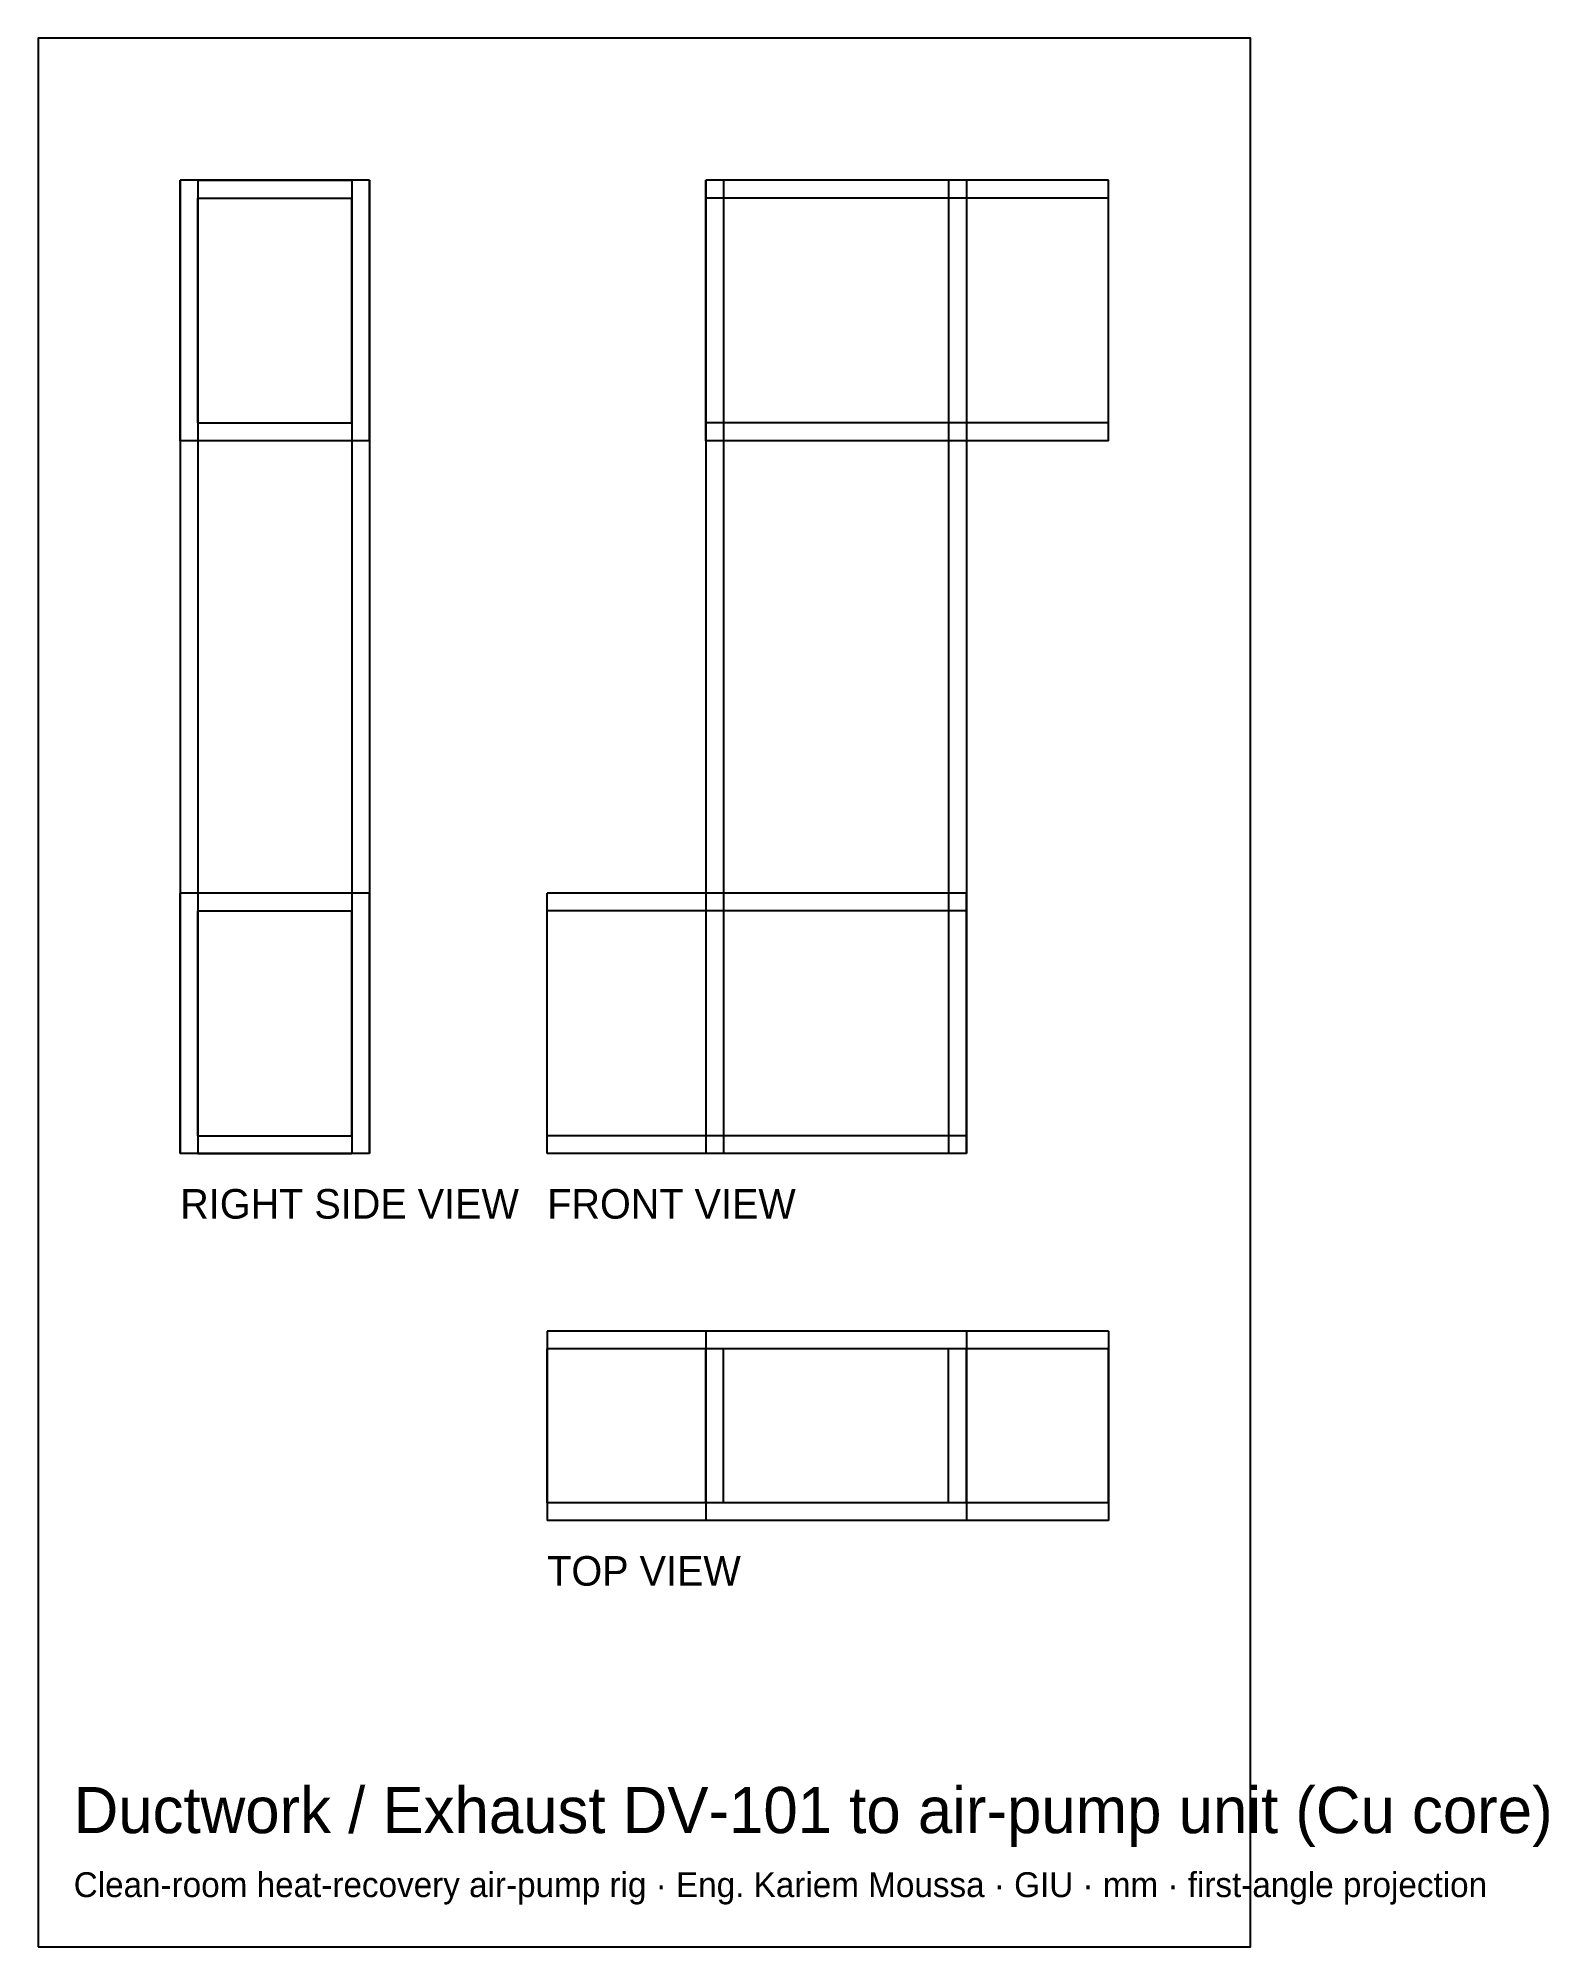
# Model space of a CAD drawing. Header units: millimetres. Extents: x -339 to -212, y -28 to 133.
import ezdxf

# ---------------------------------------------------------------- set-up
doc = ezdxf.new("R2010")
doc.units = ezdxf.units.MM
for name, color, linetype in [('BORDER', 7, 'Continuous'), ('HIDDEN', 8, 'Continuous'), ('TEXT', 5, 'Continuous'), ('VISIBLE', 7, 'Continuous')]:
    doc.layers.add(name, color=color, linetype=linetype)

msp = doc.modelspace()

# ---------------------------------------------------------------- linework, layer by layer
at = {"layer": 'BORDER'}
msp.add_lwpolyline([(-339.4, -28.2), (-237, -28.2), (-237, 133), (-339.4, 133)], close=True, dxfattribs=at)
at = {"layer": 'HIDDEN'}
for points in [[(-327.4, 99), (-327.4, 121)], [(-311.4, 121), (-327.4, 121)], [(-327.4, 121), (-327.4, 38.8)], [(-311.4, 121), (-327.4, 121)], [(-327.4, 121), (-327.4, 99)], [(-311.4, 121), (-327.4, 121)], [(-325.9, 121), (-325.9, 38.8)], [(-325.9, 121), (-325.9, 38.8)], [(-325.9, 121), (-312.9, 121)], [(-325.9, 121), (-312.9, 121)], [(-312.9, 121), (-312.9, 38.8)], [(-312.9, 121), (-312.9, 38.8)], [(-311.4, 99), (-311.4, 121)], [(-311.4, 121), (-311.4, 38.8)], [(-311.4, 121), (-311.4, 99)], [(-249, 121), (-283, 121)], [(-283, 99), (-283, 121)], [(-261, 121), (-283, 121)], [(-283, 121), (-283, 38.8)], [(-281.5, 121), (-281.5, 38.8)], [(-281.5, 121), (-281.5, 38.8)], [(-262.5, 121), (-281.5, 121)], [(-262.5, 121), (-281.5, 121)], [(-262.5, 121), (-262.5, 38.8)], [(-262.5, 121), (-262.5, 38.8)], [(-261, 121), (-261, 38.8)], [(-249, 99), (-249, 121)], [(-325.9, 119.5), (-312.9, 119.5)], [(-325.9, 100.5), (-325.9, 119.5)], [(-312.9, 100.5), (-312.9, 119.5)], [(-249, 119.5), (-283, 119.5)], [(-249, 119.5), (-283, 119.5)], [(-283, 100.5), (-283, 119.5)], [(-283, 100.5), (-283, 119.5)], [(-249, 100.5), (-249, 119.5)], [(-249, 100.5), (-249, 119.5)], [(-325.9, 100.5), (-312.9, 100.5)], [(-249, 100.5), (-283, 100.5)], [(-249, 100.5), (-283, 100.5)], [(-311.4, 99), (-327.4, 99)], [(-249, 99), (-283, 99)], [(-327.4, 38.8), (-327.4, 60.8)], [(-311.4, 60.8), (-327.4, 60.8)], [(-311.4, 38.8), (-311.4, 60.8)], [(-261, 60.8), (-296.4, 60.8)], [(-296.4, 38.8), (-296.4, 60.8)], [(-261, 38.8), (-261, 60.8)], [(-325.9, 59.3), (-312.9, 59.3)], [(-325.9, 40.3), (-325.9, 59.3)], [(-312.9, 40.3), (-312.9, 59.3)], [(-261, 59.3), (-296.4, 59.3)], [(-261, 59.3), (-296.4, 59.3)], [(-296.4, 40.3), (-296.4, 59.3)], [(-296.4, 40.3), (-296.4, 59.3)], [(-261, 40.3), (-261, 59.3)], [(-261, 40.3), (-261, 59.3)], [(-325.9, 40.3), (-312.9, 40.3)], [(-261, 40.3), (-296.4, 40.3)], [(-261, 40.3), (-296.4, 40.3)], [(-311.4, 38.8), (-327.4, 38.8)], [(-311.4, 38.8), (-327.4, 38.8)], [(-325.9, 38.8), (-312.9, 38.8)], [(-325.9, 38.8), (-312.9, 38.8)], [(-261, 38.8), (-296.4, 38.8)], [(-261, 38.8), (-283, 38.8)], [(-262.5, 38.8), (-281.5, 38.8)], [(-262.5, 38.8), (-281.5, 38.8)], [(-296.4, 23.8), (-296.4, 7.8)], [(-261, 23.8), (-296.4, 23.8)], [(-283, 23.8), (-283, 7.8)], [(-249, 23.8), (-283, 23.8)], [(-283, 23.8), (-283, 7.8)], [(-261, 23.8), (-283, 23.8)], [(-261, 23.8), (-283, 23.8)], [(-261, 23.8), (-261, 7.8)], [(-261, 23.8), (-261, 7.8)], [(-261, 23.8), (-261, 7.8)], [(-249, 23.8), (-249, 7.8)], [(-261, 22.3), (-296.4, 22.3)], [(-261, 22.3), (-296.4, 22.3)], [(-296.4, 9.3), (-296.4, 22.3)], [(-296.4, 9.3), (-296.4, 22.3)], [(-249, 22.3), (-283, 22.3)], [(-249, 22.3), (-283, 22.3)], [(-283, 9.3), (-283, 22.3)], [(-283, 9.3), (-283, 22.3)], [(-262.5, 22.3), (-281.5, 22.3)], [(-281.5, 9.3), (-281.5, 22.3)], [(-262.5, 9.3), (-262.5, 22.3)], [(-261, 9.3), (-261, 22.3)], [(-261, 9.3), (-261, 22.3)], [(-249, 9.3), (-249, 22.3)], [(-249, 9.3), (-249, 22.3)], [(-261, 9.3), (-296.4, 9.3)], [(-261, 9.3), (-296.4, 9.3)], [(-249, 9.3), (-283, 9.3)], [(-249, 9.3), (-283, 9.3)], [(-262.5, 9.3), (-281.5, 9.3)], [(-261, 7.8), (-296.4, 7.8)], [(-249, 7.8), (-283, 7.8)], [(-261, 7.8), (-283, 7.8)], [(-261, 7.8), (-283, 7.8)]]:
    msp.add_lwpolyline(points, dxfattribs=at)
at = {"layer": 'VISIBLE'}
for points in [[(-327.4, 99), (-327.4, 121)], [(-311.4, 121), (-327.4, 121)], [(-311.4, 99), (-311.4, 121)], [(-249, 121), (-283, 121)], [(-283, 99), (-283, 121)], [(-261, 121), (-283, 121)], [(-283, 121), (-283, 38.8)], [(-261, 121), (-261, 38.8)], [(-249, 99), (-249, 121)], [(-325.9, 119.5), (-312.9, 119.5)], [(-325.9, 100.5), (-325.9, 119.5)], [(-312.9, 100.5), (-312.9, 119.5)], [(-325.9, 100.5), (-312.9, 100.5)], [(-311.4, 99), (-327.4, 99)], [(-327.4, 99), (-327.4, 38.8)], [(-311.4, 99), (-311.4, 38.8)], [(-249, 99), (-283, 99)], [(-327.4, 38.8), (-327.4, 60.8)], [(-311.4, 60.8), (-327.4, 60.8)], [(-311.4, 38.8), (-311.4, 60.8)], [(-261, 60.8), (-296.4, 60.8)], [(-296.4, 38.8), (-296.4, 60.8)], [(-261, 38.8), (-261, 60.8)], [(-325.9, 59.3), (-312.9, 59.3)], [(-325.9, 40.3), (-325.9, 59.3)], [(-312.9, 40.3), (-312.9, 59.3)], [(-325.9, 40.3), (-312.9, 40.3)], [(-311.4, 38.8), (-327.4, 38.8)], [(-311.4, 38.8), (-327.4, 38.8)], [(-261, 38.8), (-296.4, 38.8)], [(-261, 38.8), (-283, 38.8)], [(-296.4, 23.8), (-296.4, 7.8)], [(-283, 23.8), (-296.4, 23.8)], [(-283, 23.8), (-283, 7.8)], [(-249, 23.8), (-283, 23.8)], [(-283, 23.8), (-283, 7.8)], [(-261, 23.8), (-283, 23.8)], [(-261, 23.8), (-261, 7.8)], [(-249, 23.8), (-249, 7.8)], [(-262.5, 22.3), (-281.5, 22.3)], [(-281.5, 9.3), (-281.5, 22.3)], [(-262.5, 9.3), (-262.5, 22.3)], [(-262.5, 9.3), (-281.5, 9.3)], [(-283, 7.8), (-296.4, 7.8)], [(-249, 7.8), (-283, 7.8)], [(-261, 7.8), (-283, 7.8)]]:
    msp.add_lwpolyline(points, dxfattribs=at)

# ---------------------------------------------------------------- texts
at = {"layer": 'TEXT'}
for s, height, p in [('RIGHT SIDE VIEW', 2.5, (-327.4, 33.3)), ('FRONT VIEW', 2.5, (-296.4, 33.3)), ('TOP VIEW', 2.5, (-296.4, 2.3)), ('Ductwork / Exhaust DV-101 to air-pump unit (Cu core)', 3.9, (-336.4, -18.6)), ('Clean-room heat-recovery air-pump rig · Eng. Kariem Moussa · GIU · mm · first-angle projection', 2.1, (-336.4, -24))]:
    msp.add_text(s, height=height, dxfattribs=at).set_placement(p)

doc.saveas('drawing.dxf')
